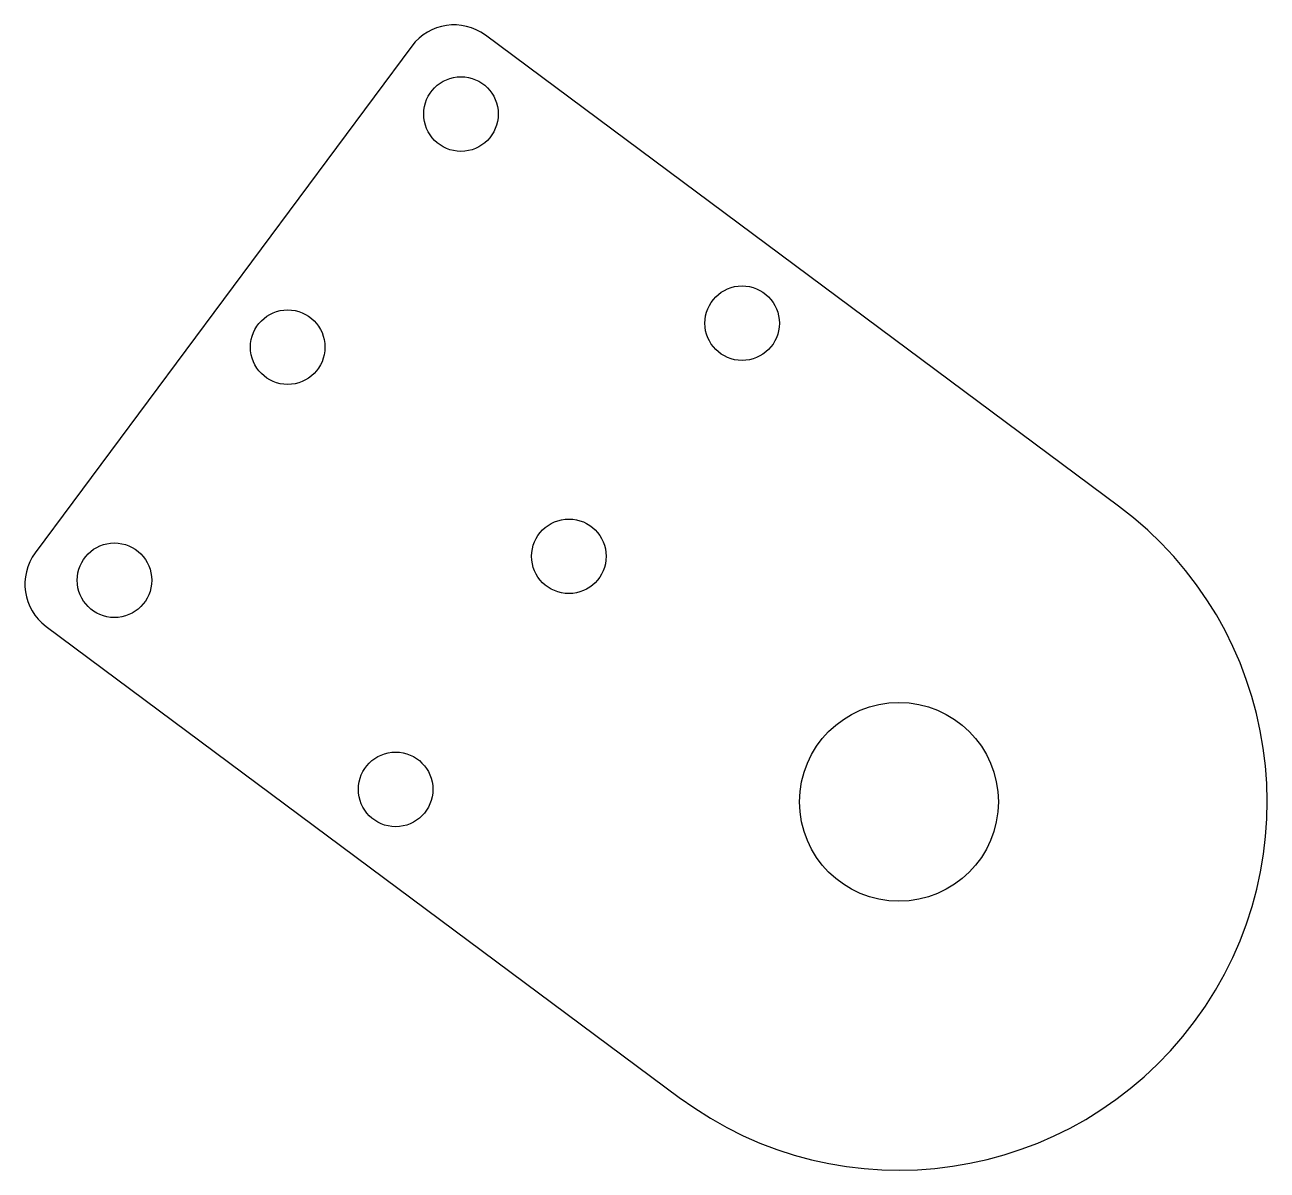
# Model space of a CAD drawing. Header units: millimetres. Extents: x 346.2 to 421.2, y 65.3 to 134.4.
import ezdxf

# ---------------------------------------------------------------- set-up
doc = ezdxf.new("R2010")
doc.units = ezdxf.units.MM

msp = doc.modelspace()

# ---------------------------------------------------------------- linework, layer by layer
at = {"color": 7, "linetype": 'Continuous', "lineweight": 25}
for p, q in [((412.251, 105.335), (374.033, 133.752)), ((369.591, 133.099), (346.857, 102.525)), ((347.51, 98.082), (385.728, 69.665))]:
    msp.add_line(p, q, dxfattribs=at)
for centre, radius in [((372.554, 128.996), 2.25), ((389.525, 116.378), 2.25), ((362.096, 114.932), 2.25), ((379.067, 102.313), 2.25), ((351.639, 100.868), 2.25), ((398.989, 87.5), 6), ((368.61, 88.249), 2.25)]:
    msp.add_circle(centre, radius, dxfattribs=at)
for centre, radius, start, end in [((372.138, 131.204), 3.175, 53.36685, 143.36685), ((398.989, 87.5), 22.225, 233.36685, 53.36685), ((349.405, 100.63), 3.175, 143.36685, 233.36685)]:
    msp.add_arc(centre, radius, start, end, dxfattribs=at)

doc.saveas('drawing.dxf')
